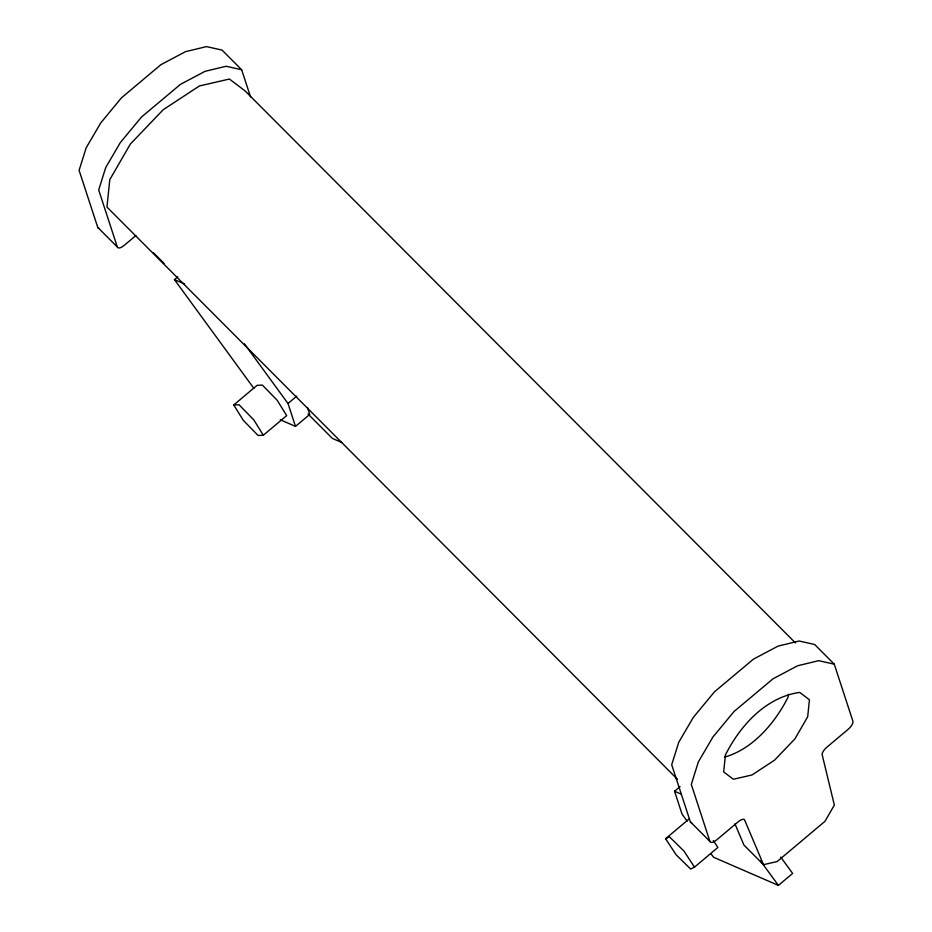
<?xml version="1.0" encoding="UTF-8"?>
<svg xmlns="http://www.w3.org/2000/svg" width="932" height="932" viewBox="0 0 932 932"><rect width="100%" height="100%" fill="white"/><g stroke="black" fill="none" stroke-linecap="round" stroke-linejoin="round"><path stroke-width="1.4" d="M788.379 694.293L788.088 697.124C775.238 722.766 752.788 749.223 724.432 757.157M135.909 235.528L124.107 245.454A7.607 3.111 -44.9 0 1 117.327 247.015L97.744 227.361L79.104 170.346L86.152 147.85L100.761 122.907L121.428 97.872L160.84 64.727L185.433 51.691L206.531 46.6L222.072 50.095L241.656 69.749L250.533 96.893M253.865 388.353L174.447 279.6L177.732 276.827M233.769 404.966L257.127 385.312L262.393 385.102L277.165 400.247L286.683 415.602L263.325 435.244L258.059 435.454L243.287 420.32L233.769 404.966L239.023 404.756L253.807 419.901L263.325 435.244M307.537 407.668L309.739 414.402L295.491 426.39L288.011 403.509L296.784 396.135M687.14 821.115L682.038 814.114L674.558 791.233L680.045 786.631M713.341 840.571L717.873 847.479L694.515 867.121L690.647 869.043L676.178 854.854L665.576 838.73L688.934 819.088M710.976 853.747L713.528 857.242L778.406 885.4L792.654 873.412L780.736 857.102M665.576 838.73L669.444 836.819L683.913 851.009L694.515 867.121M763.506 864.686L777.16 861.541L824.971 821.325L834.35 805.097L822.059 754.256A7.607 3.111 -44.9 0 1 826.789 747.278L848.237 729.232A7.607 3.111 -44.9 0 0 852.897 721.182L834.257 664.167L814.673 644.513L799.132 641.018L778.034 646.109L753.44 659.145L714.506 691.8L693.361 717.325L678.752 742.268L671.704 764.764L690.344 821.779L709.928 841.433A7.607 3.111 -44.9 0 0 716.708 839.872L738.167 821.826A7.607 3.111 -44.9 0 1 744.435 819.554L763.506 864.686L743.911 845.033L734.94 823.795M241.656 69.749L226.115 66.254L205.017 71.345L180.424 84.381L141.501 117.036L120.344 142.561L105.735 167.504L98.699 190L117.327 247.015M834.257 664.167L818.715 660.672L797.617 665.763L773.024 678.799L734.101 711.454L712.957 736.979L698.348 761.922L691.299 784.418L709.928 841.433M174.447 279.6L184.583 283.992M341.916 442.549L332.363 438.401L307.956 413.925M280.287 419.784L295.491 426.39M674.558 791.233L681.176 794.111M795.474 642.975L245.046 90.87L229.389 79.045L199.425 85.954L163.182 109.743L130.375 144.041L109.79 179.643L106.947 207.032L676.877 778.709M153.267 252.584L164.044 263.395M760.535 860.923L778.406 885.4M675.467 777.125L677.121 779.385M244.464 343.861L288.011 403.509M99.037 228.34A7.607 3.111 -44.9 0 1 97.744 227.361M691.637 822.758A7.607 3.111 -44.9 0 1 690.344 821.779M725.434 754.908L723.663 771.917L733.391 779.257L752.008 774.97L774.515 760.197L794.891 738.901L807.683 716.778L809.442 699.769L799.714 692.418C765.766 697.159 740.194 725.644 725.434 754.908"/></g></svg>
